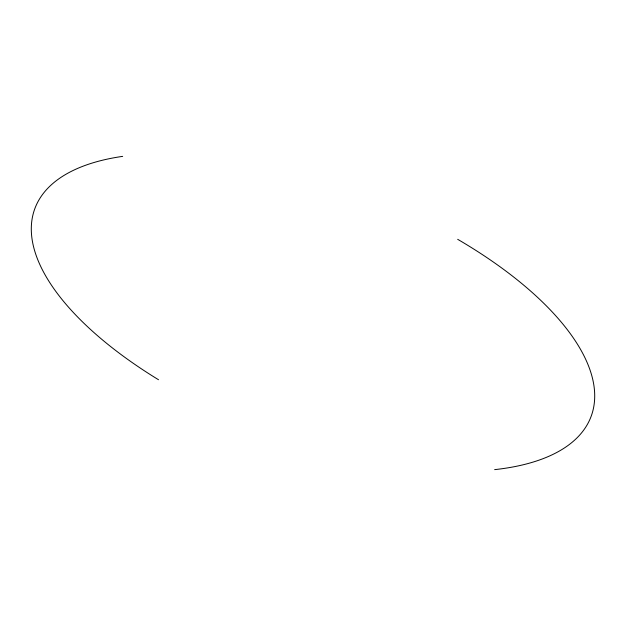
<?xml version="1.0" encoding="UTF-8"?>
<svg xmlns="http://www.w3.org/2000/svg" width="626" height="626" viewBox="0 0 626 626"><rect width="100%" height="100%" fill="white"/><g stroke="black" fill="none" stroke-linecap="round" stroke-linejoin="round"><path stroke-width="0.94" d="M457.692 239.32A296.904 128.291 20.5 0 1 494.65 469.633M158.519 379.739A296.904 128.291 20.5 0 1 122.673 156.367"/></g></svg>
